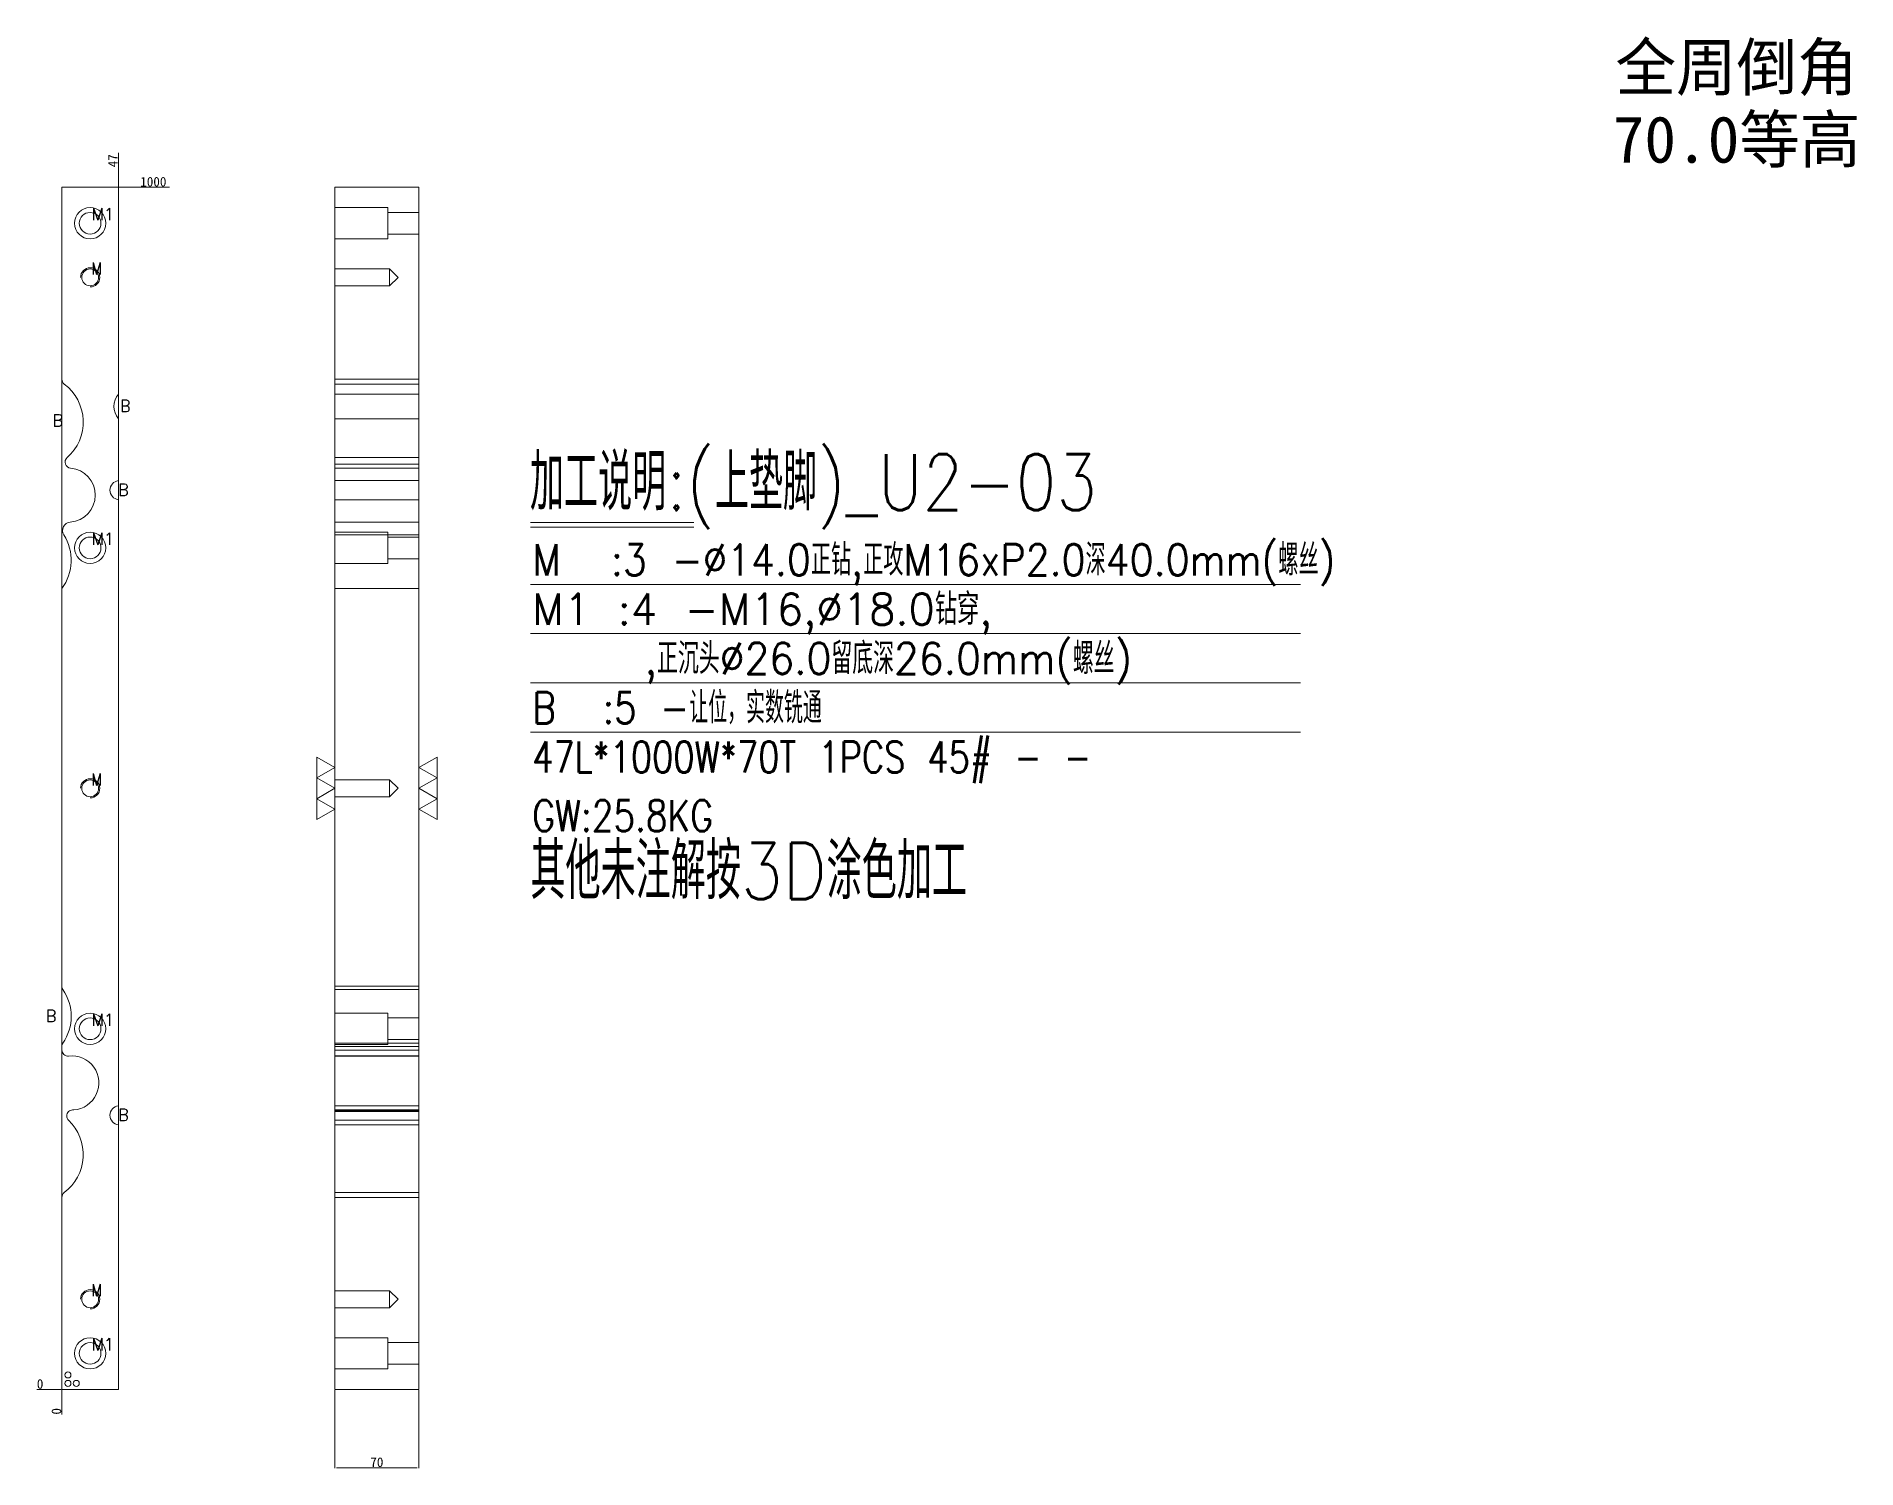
# Model space of a CAD drawing. Header units: millimetres. Extents: x 15860 to 17374, y 77065 to 78256.
import ezdxf
from ezdxf.enums import TextEntityAlignment as Align

# ---------------------------------------------------------------- set-up
doc = ezdxf.new("R2010")
doc.units = ezdxf.units.MM
doc.linetypes.add('DASHED', pattern=[0])
doc.linetypes.add('HIDDEN', pattern=[0])
doc.layers.add('dim', color=4, linetype='Continuous')
doc.layers.add('U2', color=7, linetype='Continuous')
doc.styles.add('_PUG_ERP', font='txt')
doc.styles.add('chinesef_fs', font='txt.shx', dxfattribs={"bigfont": 'gbcbig.shx'})
doc.dimstyles.new('_PUG_ERP', dxfattribs={"dimtxt": 8, "dimasz": 1.5, "dimexe": 0.5, "dimexo": 0.5, "dimgap": 0.5, "dimtad": 1, "dimtxsty": '_PUG_ERP', "dimblk": 'CLOSEDBLANK', "dimcen": 0, "dimclrd": 4, "dimclre": 4, "dimclrt": 3, "dimazin": 3, "dimtfac": 1, "dimtmove": 0, "dimatfit": 3, "dimldrblk": 'CLOSEDBLANK', "dimlwd": 9, "dimlwe": 9})

# ---------------------------------------------------------------- blocks, each defined once
blk = doc.blocks.new('*D733')
at = {"layer": 'Defpoints', "color": 0}
for p in [(15928, 78131), (15943, 78131), (15881, 77131)]:
    blk.add_point(p, dxfattribs=at)
at = {"layer": 'dim', "color": 4, "lineweight": 9}
blk.add_line((15928.5, 78131), (15970.6, 78131), dxfattribs=at)
at = {"layer": 'dim', "color": 3, "lineweight": 13, "insert": (15957.1, 78135.5), "char_height": 8, "attachment_point": 5, "style": '_PUG_ERP'}
blk.add_mtext('1000', dxfattribs=at)
blk = doc.blocks.new('_ClosedBlank')
blk = doc.blocks.new('*D734')
at = {"layer": 'Defpoints', "color": 0}
for p in [(15866, 77131), (15881, 77131), (15881, 77131)]:
    blk.add_point(p, dxfattribs=at)
at = {"layer": 'dim', "color": 4, "lineweight": 9}
blk.add_line((15880.5, 77131), (15860.2, 77131), dxfattribs=at)
at = {"layer": 'dim', "color": 3, "lineweight": 13, "insert": (15862.9, 77135.5), "char_height": 8, "attachment_point": 5, "style": '_PUG_ERP'}
blk.add_mtext('0', dxfattribs=at)
blk = doc.blocks.new('*D735')
at = {"layer": 'Defpoints', "color": 0}
for p in [(15881, 77131), (15881, 77131), (15881, 77116)]:
    blk.add_point(p, dxfattribs=at)
at = {"layer": 'dim', "color": 4, "lineweight": 9}
blk.add_line((15881, 77130.5), (15881, 77110.2), dxfattribs=at)
at = {"layer": 'dim', "color": 3, "lineweight": 13, "insert": (15876.5, 77112.8), "char_height": 8, "attachment_point": 5, "rotation": 90, "style": '_PUG_ERP'}
blk.add_mtext('0', dxfattribs=at)
blk = doc.blocks.new('*D736')
at = {"layer": 'Defpoints', "color": 0}
for p in [(15928, 78146), (15928, 78131), (15881, 77131)]:
    blk.add_point(p, dxfattribs=at)
at = {"layer": 'dim', "color": 4, "lineweight": 9}
for p, q in [((15928, 78143), (15928, 78159.5)), ((15928, 78140), (15928, 78143)), ((15928, 78131.5), (15928, 78140))]:
    blk.add_line(p, q, dxfattribs=at)
at = {"layer": 'dim', "color": 3, "lineweight": 13, "insert": (15923.5, 78153), "char_height": 8, "attachment_point": 5, "rotation": 90, "style": '_PUG_ERP'}
blk.add_mtext('47', dxfattribs=at)
blk = doc.blocks.new('*D737')
at = {"layer": 'Defpoints', "color": 0}
for p in [(16108, 77131), (16178, 77131), (16178, 77065.9)]:
    blk.add_point(p, dxfattribs=at)
at = {"layer": 'dim', "color": 4, "lineweight": 9}
for p, q in [((16108, 77130.5), (16108, 77065.4)), ((16178, 77130.5), (16178, 77065.4)), ((16109.5, 77065.9), (16176.5, 77065.9))]:
    blk.add_line(p, q, dxfattribs=at)
at = {"layer": 'dim', "color": 3, "lineweight": 13, "insert": (16143, 77070.4), "char_height": 8, "attachment_point": 5, "style": '_PUG_ERP'}
blk.add_mtext('70', dxfattribs=at)

msp = doc.modelspace()

# ---------------------------------------------------------------- linework, layer by layer
at = {"layer": 'dim', "color": 8, "linetype": 'Continuous', "lineweight": 18}
for p, q in [((16270.924, 77852.048), (16406.55, 77852.048)), ((16270.924, 77848.148), (16406.55, 77848.148)), ((16270.924, 77800.648), (16911.148, 77800.648)), ((16270.924, 77759.648), (16911.148, 77759.648)), ((16270.924, 77718.648), (16911.148, 77718.648)), ((16270.924, 77677.648), (16911.148, 77677.648))]:
    msp.add_line(p, q, dxfattribs=at)
at = {"layer": 'dim', "lineweight": 13}
for points in [[(16093.031, 77656.981), (16108.031, 77648.321), (16093.031, 77639.66), (16108.031, 77631), (16093.031, 77622.34), (16108.031, 77613.679), (16093.031, 77605.019), (16093.031, 77656.981)], [(16193.031, 77605.019), (16178.031, 77613.679), (16193.031, 77622.34), (16178.031, 77631), (16193.031, 77639.66), (16178.031, 77648.321), (16193.031, 77656.981), (16193.031, 77605.019)]]:
    msp.add_lwpolyline(points, close=True, dxfattribs=at)
for centre in [(15886.031, 77143), (15886.031, 77136), (15893.031, 77136)]:
    msp.add_circle(centre, 2.5, dxfattribs=at)
at = {"layer": 'U2', "color": 135, "linetype": 'Continuous', "lineweight": 18}
for p, q in [((15928.031, 78131), (15881.031, 78131)), ((15881.031, 78131), (15881.031, 77971.262)), ((15928.031, 77958.993), (15928.031, 78131)), ((16108.031, 77958.993), (16108.031, 78131)), ((16108.031, 78131), (16178.031, 78131)), ((16178.031, 78131), (16178.031, 77958.993)), ((16108.031, 77938.407), (16108.031, 77958.993)), ((16178.031, 77958.993), (16178.031, 77938.407)), ((15928.031, 77886.937), (15928.031, 77938.407)), ((16108.031, 77886.937), (16108.031, 77938.407)), ((16178.031, 77938.407), (16178.031, 77886.937)), ((16108.031, 77871.063), (16108.031, 77886.937)), ((16178.031, 77886.937), (16178.031, 77871.063)), ((15928.031, 77366.937), (15928.031, 77871.063)), ((16108.031, 77366.937), (16108.031, 77871.063)), ((16178.031, 77871.063), (16178.031, 77366.937)), ((15881.031, 77797.202), (15881.031, 77466.394)), ((16108.031, 77351.063), (16108.031, 77366.937)), ((16178.031, 77366.937), (16178.031, 77351.063)), ((15928.031, 77131), (15928.031, 77351.063)), ((16108.031, 77131), (16108.031, 77351.063)), ((16178.031, 77351.063), (16178.031, 77131)), ((15881.031, 77290.738), (15881.031, 77131)), ((15881.031, 77131), (15928.031, 77131)), ((16108.031, 77131), (16178.031, 77131))]:
    msp.add_line(p, q, dxfattribs=at)
at = {"layer": 'U2', "color": 31, "linetype": 'DASHED', "lineweight": 13, "ltscale": 0.485288}
for p, q in [((16152.031, 78114), (16108.031, 78114)), ((16152.031, 78114), (16152.031, 78088)), ((16178.031, 78110.004), (16152.031, 78110.004)), ((16152.031, 78091.996), (16178.031, 78091.996)), ((16108.031, 78088), (16152.031, 78088)), ((16152.031, 77844), (16108.031, 77844)), ((16152.031, 77844), (16152.031, 77818)), ((16178.031, 77840.004), (16152.031, 77840.004)), ((16108.031, 77818), (16152.031, 77818)), ((16152.031, 77821.996), (16178.031, 77821.996)), ((16108.031, 77797.202), (16178.031, 77797.202)), ((16152.031, 77444), (16108.031, 77444)), ((16152.031, 77444), (16152.031, 77418)), ((16178.031, 77440.004), (16152.031, 77440.004)), ((16108.031, 77418), (16152.031, 77418)), ((16178.031, 77408.472), (16108.031, 77408.472)), ((16108.031, 77408.278), (16178.031, 77408.278)), ((16152.031, 77421.996), (16178.031, 77421.996)), ((16108.031, 77363.524), (16178.031, 77363.524)), ((16108.031, 77363.522), (16178.031, 77363.522)), ((16108.031, 77363.52), (16178.031, 77363.52)), ((16108.031, 77363.518), (16178.031, 77363.518)), ((16108.031, 77363.517), (16178.031, 77363.517)), ((16108.031, 77363.515), (16178.031, 77363.515)), ((16108.031, 77363.513), (16178.031, 77363.513)), ((16108.031, 77363.511), (16178.031, 77363.511)), ((16108.031, 77363.51), (16178.031, 77363.51)), ((16108.031, 77363.508), (16178.031, 77363.508)), ((16108.031, 77363.506), (16178.031, 77363.506)), ((16108.031, 77363.505), (16178.031, 77363.505)), ((16108.031, 77363.503), (16178.031, 77363.503)), ((16108.031, 77363.502), (16178.031, 77363.502)), ((16108.031, 77363.5), (16178.031, 77363.5)), ((16108.031, 77363.499), (16178.031, 77363.499)), ((16108.031, 77363.497), (16178.031, 77363.497)), ((16108.031, 77363.496), (16178.031, 77363.496)), ((16108.031, 77363.495), (16178.031, 77363.495)), ((16108.031, 77363.493), (16178.031, 77363.493)), ((16108.031, 77363.492), (16178.031, 77363.492)), ((16108.031, 77363.491), (16178.031, 77363.491)), ((16108.031, 77363.49), (16178.031, 77363.49)), ((16108.031, 77363.489), (16178.031, 77363.489)), ((16108.031, 77363.488), (16178.031, 77363.488)), ((16108.031, 77363.487), (16178.031, 77363.487)), ((16108.031, 77363.485), (16178.031, 77363.485)), ((16108.031, 77363.485), (16178.031, 77363.485)), ((16108.031, 77363.484), (16178.031, 77363.484)), ((16108.031, 77363.483), (16178.031, 77363.483)), ((16108.031, 77363.482), (16178.031, 77363.482)), ((16108.031, 77363.481), (16178.031, 77363.481)), ((16152.031, 77174), (16108.031, 77174)), ((16152.031, 77174), (16152.031, 77148)), ((16178.031, 77170.004), (16152.031, 77170.004)), ((16152.031, 77151.996), (16178.031, 77151.996)), ((16108.031, 77148), (16152.031, 77148))]:
    msp.add_line(p, q, dxfattribs=at)
at = {"layer": 'U2', "color": 5, "linetype": 'DASHED', "lineweight": 13, "ltscale": 0.485288}
for p, q in [((16153.611, 78063.003), (16108.031, 78063.003)), ((16160.614, 78056), (16153.611, 78063.003)), ((16153.611, 78063.003), (16153.611, 78048.997)), ((16108.031, 78048.997), (16153.611, 78048.997)), ((16153.611, 78048.997), (16160.614, 78056)), ((16153.611, 77638.003), (16108.031, 77638.003)), ((16160.614, 77631), (16153.611, 77638.003)), ((16153.611, 77638.003), (16153.611, 77623.997)), ((16108.031, 77623.997), (16153.611, 77623.997)), ((16153.611, 77623.997), (16160.614, 77631)), ((16153.611, 77213.003), (16108.031, 77213.003)), ((16160.614, 77206), (16153.611, 77213.003)), ((16153.611, 77213.003), (16153.611, 77198.997)), ((16108.031, 77198.997), (16153.611, 77198.997)), ((16153.611, 77198.997), (16160.614, 77206))]:
    msp.add_line(p, q, dxfattribs=at)
at = {"layer": 'U2', "color": 155, "linetype": 'DASHED', "lineweight": 13, "ltscale": 0.485288}
for p, q in [((16108.031, 77971.262), (16178.031, 77971.262)), ((16108.031, 77967.267), (16178.031, 77967.267)), ((16108.031, 77906.075), (16178.031, 77906.075)), ((16108.031, 77900.767), (16178.031, 77900.767)), ((16108.031, 77897.345), (16178.031, 77897.345)), ((16108.031, 77852.504), (16178.031, 77852.504)), ((16108.031, 77841.789), (16178.031, 77841.789)), ((16108.031, 77466.394), (16178.031, 77466.394)), ((16108.031, 77463.574), (16178.031, 77463.574)), ((16108.031, 77419.026), (16178.031, 77419.026)), ((16108.031, 77416.206), (16178.031, 77416.206)), ((16108.031, 77413.278), (16178.031, 77413.278)), ((16108.031, 77408.314), (16178.031, 77408.314)), ((16108.031, 77363.526), (16178.031, 77363.526)), ((16108.031, 77363.48), (16178.031, 77363.48)), ((16108.031, 77363.096), (16178.031, 77363.096)), ((16108.031, 77362.087), (16178.031, 77362.087)), ((16108.031, 77354.866), (16178.031, 77354.866)), ((16108.031, 77294.733), (16178.031, 77294.733)), ((16108.031, 77290.738), (16178.031, 77290.738))]:
    msp.add_line(p, q, dxfattribs=at)
at = {"layer": 'U2', "color": 31, "linetype": 'Continuous', "lineweight": 18}
for p, q in [((16108.031, 77958.993), (16178.031, 77958.993)), ((16108.031, 77938.407), (16178.031, 77938.407)), ((16108.031, 77886.937), (16178.031, 77886.937)), ((16108.031, 77871.063), (16178.031, 77871.063)), ((15881.031, 77416.206), (15881.031, 77413.278)), ((15889.919, 77363.481), (15889.89, 77363.48)), ((15889.948, 77363.482), (15889.919, 77363.481)), ((15889.977, 77363.483), (15889.948, 77363.482)), ((15890.006, 77363.484), (15889.977, 77363.483)), ((15890.035, 77363.485), (15890.006, 77363.484)), ((15890.064, 77363.485), (15890.035, 77363.485)), ((15890.093, 77363.487), (15890.064, 77363.485)), ((15890.122, 77363.488), (15890.093, 77363.487)), ((15890.151, 77363.489), (15890.122, 77363.488)), ((15890.18, 77363.49), (15890.151, 77363.489)), ((15890.209, 77363.491), (15890.18, 77363.49)), ((15890.238, 77363.492), (15890.209, 77363.491)), ((15890.267, 77363.493), (15890.238, 77363.492)), ((15890.296, 77363.495), (15890.267, 77363.493)), ((15890.325, 77363.496), (15890.296, 77363.495)), ((15890.354, 77363.497), (15890.325, 77363.496)), ((15890.383, 77363.499), (15890.354, 77363.497)), ((15890.412, 77363.5), (15890.383, 77363.499)), ((15890.441, 77363.502), (15890.412, 77363.5)), ((15890.47, 77363.503), (15890.441, 77363.502)), ((15890.499, 77363.505), (15890.47, 77363.503)), ((15890.529, 77363.506), (15890.499, 77363.505)), ((15890.558, 77363.508), (15890.529, 77363.506)), ((15890.587, 77363.51), (15890.558, 77363.508)), ((15890.616, 77363.511), (15890.587, 77363.51)), ((15890.645, 77363.513), (15890.616, 77363.511)), ((15890.674, 77363.515), (15890.645, 77363.513)), ((15890.703, 77363.517), (15890.674, 77363.515)), ((15890.733, 77363.518), (15890.703, 77363.517)), ((15890.762, 77363.52), (15890.733, 77363.518)), ((15890.791, 77363.522), (15890.762, 77363.52)), ((15890.82, 77363.524), (15890.791, 77363.522)), ((15890.849, 77363.526), (15890.82, 77363.524)), ((16108.031, 77366.937), (16178.031, 77366.937)), ((16108.031, 77351.063), (16178.031, 77351.063))]:
    msp.add_line(p, q, dxfattribs=at)
at = {"layer": 'U2', "color": 8, "linetype": 'HIDDEN', "lineweight": 18, "ltscale": 0.5}
msp.add_lwpolyline([(15881.031, 78131), (15881.031, 77131), (15928.031, 77131), (15928.031, 78131)], close=True, dxfattribs=at)
at = {"layer": 'U2', "color": 42, "linetype": 'Continuous', "lineweight": 18}
for centre, radius in [((15904.531, 78101), 13), ((15904.531, 78101), 9.004), ((15904.531, 78056), 7.003), ((15904.531, 77831), 13), ((15904.531, 77831), 9.004), ((15904.531, 77631), 7.003), ((15904.531, 77431), 13), ((15904.531, 77431), 9.004), ((15904.531, 77206), 7.003), ((15904.531, 77161), 13), ((15904.531, 77161), 9.004)]:
    msp.add_circle(centre, radius, dxfattribs=at)
at = {"layer": 'U2', "color": 42, "linetype": 'Continuous', "lineweight": 13}
for centre in [(15904.531, 78056), (15904.531, 77631), (15904.531, 77206)]:
    msp.add_arc(centre, 8, 270, 180, dxfattribs=at)
at = {"layer": 'U2', "color": 31, "linetype": 'Continuous', "lineweight": 18}
for centre, radius, start, end in [((15886.031, 77971.262), 5, 180, 233.049648), ((15859.281, 77935.7), 39.5, 311.410395, 53.049648), ((15940.281, 77948.7), 16, 139.962833, 220.037167), ((15888.715, 77902.326), 4.999, 131.410395, 198.171453), ((15888.718, 77902.327), 5.002, 198.171453, 264.894818), ((15886.271, 77874.934), 22.5, 274.527039, 84.894818), ((15929.031, 77879), 8, 97.180756, 262.819244), ((15888.599, 77845.526), 7, 94.527039, 212.268952), ((15849.281, 77820.7), 39.5, 323.494189, 32.268952), ((15886.031, 77466.394), 5, 180, 214.326063), ((15849.281, 77441.3), 39.5, 325.673937, 34.326063), ((15886.031, 77416.206), 5, 145.673937, 180), ((15886.031, 77413.278), 5, 180, 276.809789), ((15889.292, 77385.972), 22.5, 273.969237, 96.809789), ((15890.008, 77358.489), 4.99, 112.605547, 133.855349), ((15890.024, 77358.452), 5.03, 91.523027, 112.605547), ((15929.031, 77359), 8, 97.180756, 262.819244), ((15859.281, 77326.3), 39.5, 306.950352, 46.318125), ((15890.015, 77358.482), 5, 133.855349, 226.318125), ((15886.031, 77290.738), 5, 126.950352, 180)]:
    msp.add_arc(centre, radius, start, end, dxfattribs=at)

# ---------------------------------------------------------------- texts
at = {"layer": 'dim'}
for s, p in [('全周倒角', (17273.928, 78231.651)), ('70.0等高', (17273.928, 78171.651))]:
    msp.add_text(s, height=38.7205, dxfattribs=at).set_placement(p, align=Align.MIDDLE)
at = {"layer": 'dim', "color": 4, "lineweight": 13, "style": 'chinesef_fs'}
for s, height, width, p in [('M1', 10, 0.9957, (15905.723, 78103.493)), ('M', 10, 0.8408, (15905.623, 78058.443)), ('B', 10, 0.9609, (15929.405, 77944.043)), ('B', 10, 0.9609, (15873.303, 77932.014)), ('加工说明:(上垫脚)_U2-03', 46.8, 0.8409, (16270.366, 77862.231)), ('B', 10, 0.9609, (15927.78, 77874.343)), ('M1', 10, 0.9957, (15905.723, 77833.493)), ('M  :3 -%%c14.0正钻,正攻M16xP2.0深40.0mm(螺丝)', 26, 0.8947, (16272.302, 77808.038)), ('M1 :4 -M16,%%c18.0钻穿,', 26, 0.9834, (16272.302, 77767.038)), ('    ,正沉头%%c26.0留底深26.0mm(螺丝)', 26, 0.9271, (16272.302, 77726.038)), ('B  :5 -让位，实数铣通', 26, 0.8407, (16272.302, 77685.038)), ('47L*1000W*70T 1PCS 45# - - ', 26, 0.7916, (16272.302, 77644.038)), ('M', 10, 0.8408, (15905.623, 77633.443)), ('GW:25.8KG ', 26, 0.8074, (16272.302, 77595.238)), ('B', 10, 0.9609, (15867.741, 77436.643)), ('M1', 10, 0.9957, (15905.723, 77433.493)), ('B', 10, 0.9609, (15927.78, 77354.343)), ('M', 10, 0.8408, (15905.623, 77208.443)), ('M1', 10, 0.9957, (15905.723, 77163.493))]:
    msp.add_text(s, height=height, dxfattribs=dict(at, width=width)).set_placement(p)
at = {"layer": 'dim', "color": 21, "lineweight": 13, "style": 'chinesef_fs', "width": 0.8663}
msp.add_text('其他未注解按3D涂色加工', height=46.8, dxfattribs=at).set_placement((16270.722, 77538.831))

# ---------------------------------------------------------------- dimensions: what is measured, and where the dimension line sits
at = {"layer": 'dim', "lineweight": 13}
for feature_location, offset, dtype, origin, picture, middle in [((15928.031, 78131), (0, 15), 1, (15881.031, 77131), '*D736', (15923.531, 78152.976)), ((15928.031, 78131), (15, 0), 0, (15881.031, 77131), '*D733', (15957.055, 78135.5)), ((15881.03107937, 77131), (-15, 0), 0, (15881.03107937, 77131), '*D734', (15862.864412704, 77135.5)), ((15881.03107937, 77131), (0, -15), 1, (15881.03107937, 77131), '*D735', (15876.53107937, 77112.833333333))]:
    dim = msp.add_ordinate_dim(feature_location=feature_location, offset=offset, dtype=dtype, origin=origin, dimstyle='_PUG_ERP', dxfattribs=at)
    dim.commit()
    dim.dimension.update_dxf_attribs({"geometry": picture, "text_midpoint": middle})
dim = msp.add_linear_dim(base=(16178.031, 77065.887), p1=(16108.031, 77131), p2=(16178.031, 77131), dimstyle='_PUG_ERP', dxfattribs=at)
dim.commit()
dim.dimension.update_dxf_attribs({"geometry": '*D737', "text_midpoint": (16143.031, 77070.387)})

doc.saveas('drawing.dxf')
